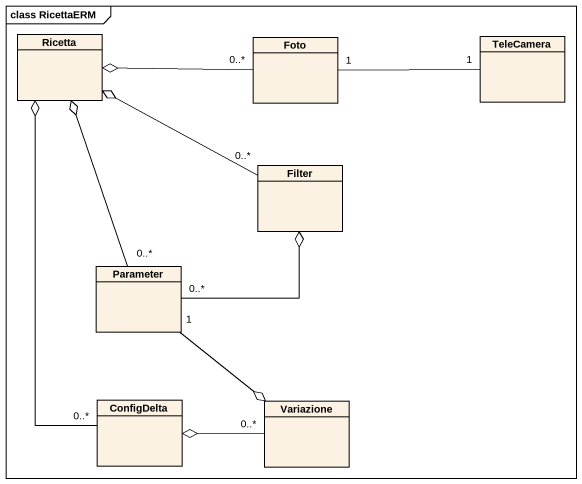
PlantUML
@startuml
mainframe class RicettaERM
hide circle
hide empty members
class Ricetta
class Foto
class TeleCamera
class Filter
class Parameter
class ConfigDelta
class Variazione
Foto "0..*" -left-o Ricetta
Foto "1" -right- "1" TeleCamera
Filter "0..*" -left-o Ricetta
Parameter "0..*" -up-o Ricetta
Parameter "0..*" -up-o Filter
Parameter "1" --o Variazione
ConfigDelta "0..*" -up-o Ricetta
Variazione "0..*" -left-o ConfigDelta
@enduml
